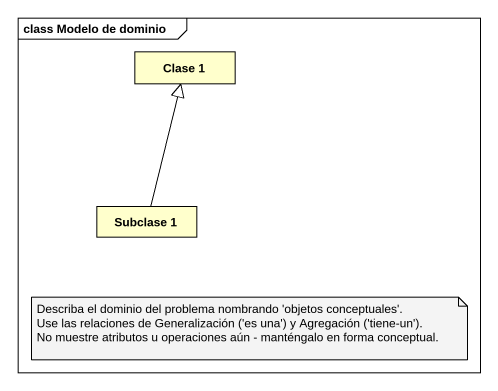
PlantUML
@startuml
mainframe class Modelo de dominio
hide circle
hide empty members
class "Clase 1" as Clase_1
class "Subclase 1" as Subclase_1
Subclase_1 -up-|> Clase_1
note as N1
  Describa el dominio del problema nombrando 'objetos conceptuales'.
  Use las relaciones de Generalización ('es una') y Agregación ('tiene-un').
  No muestre atributos u operaciones aún - manténgalo en forma conceptual.
end note
@enduml
